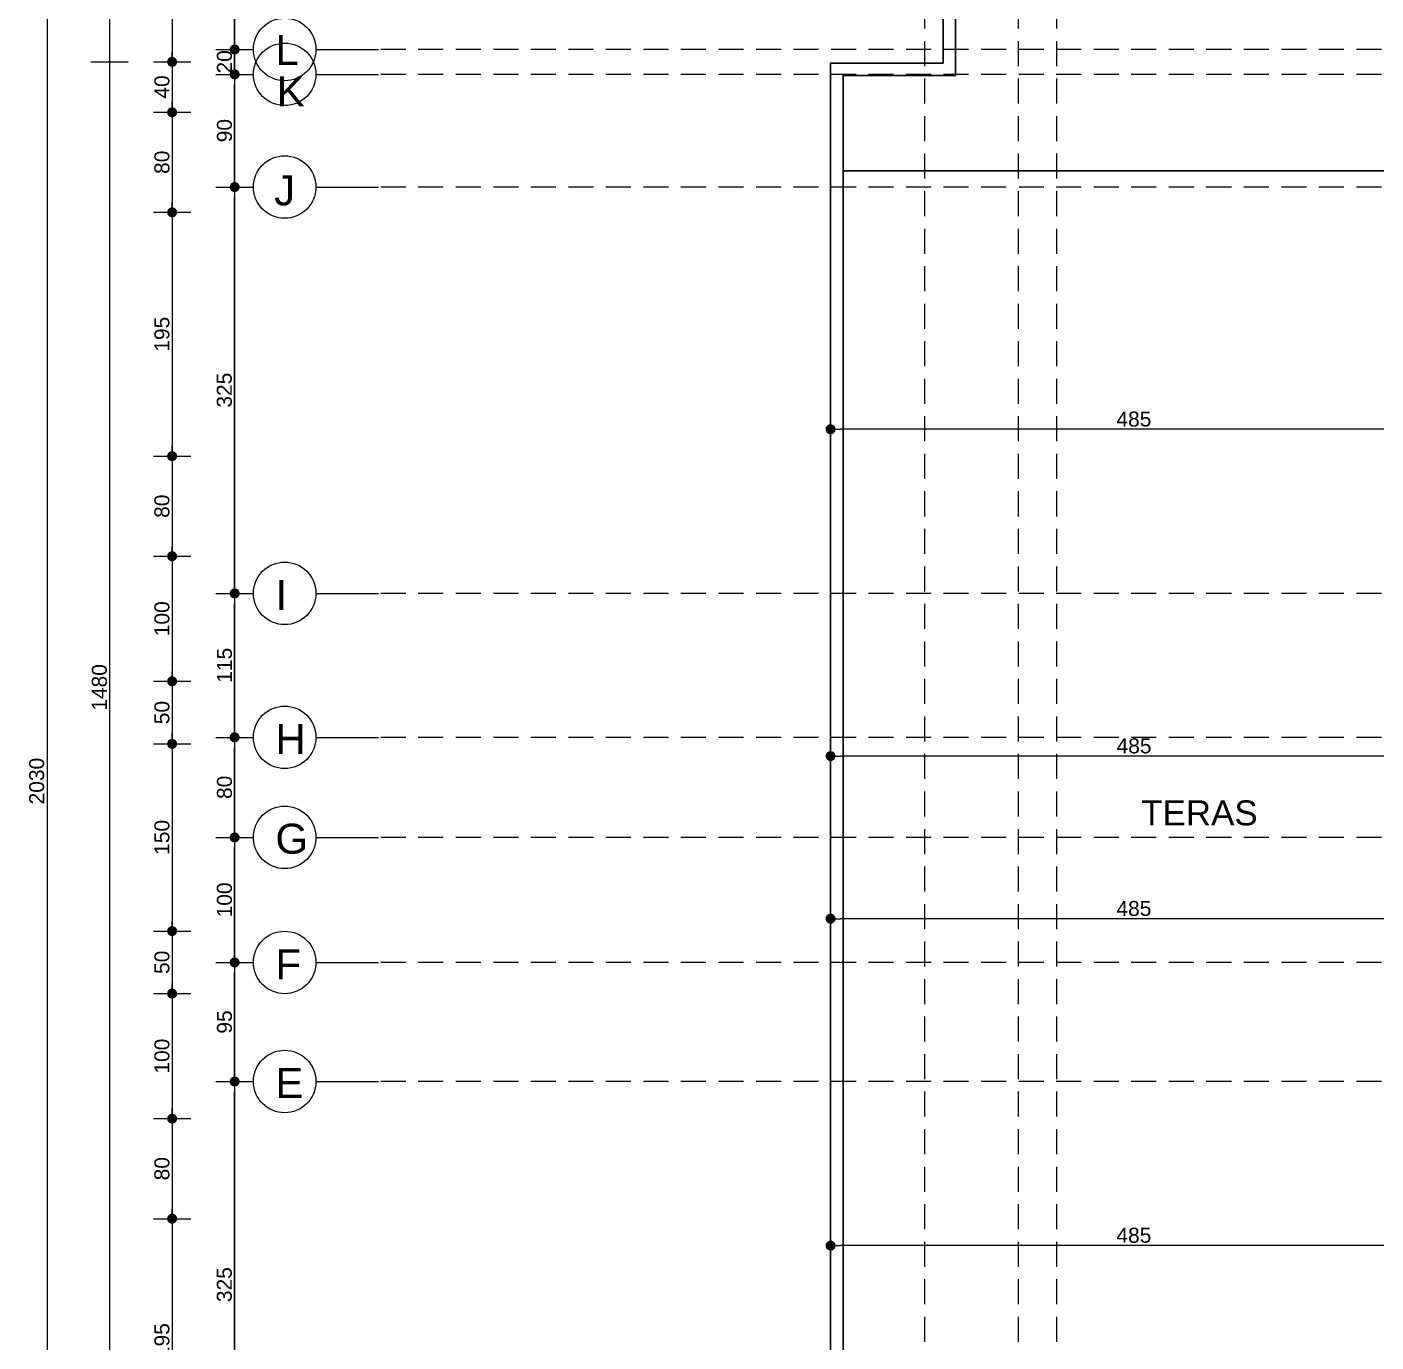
# Model space of a CAD drawing. Header units: millimetres. Extents: x 38129 to 72024, y -56282 to 16512.
# Drawn here: x 56436 to 57514, y -44544 to -43492 of the extents above; entities that cross this region are included whole.
import ezdxf

# ---------------------------------------------------------------- set-up
doc = ezdxf.new("R2010")
doc.units = ezdxf.units.MM
doc.linetypes.add('HIDDEN', pattern=[0.375, 0.25, -0.125])
for name, color, linetype, lineweight in [('AKS', 55, 'HIDDEN', 0), ('DIŞÖLÇÜ', 37, 'Continuous', 0), ('mahal', 7, 'Continuous', 5), ('ölçü İÇ', 31, 'Continuous', 0)]:
    doc.layers.add(name, color=color, linetype=linetype, lineweight=lineweight)
doc.layers.add('balkon', color=171, linetype='Continuous')
doc.layers.add('sıva', color=41, linetype='Continuous')
doc.styles.add('icdisolcu_yazi', font='arial.ttf')
doc.styles.get("Standard").update_dxf_attribs({"font": 'arial.ttf'})
doc.dimstyles.new('İç Ölçü', dxfattribs={"dimtxt": 12, "dimasz": 8, "dimexe": 5, "dimexo": 0, "dimgap": 2, "dimtad": 1, "dimdec": 0, "dimzin": 12, "dimdsep": 46, "dimtxsty": 'icdisolcu_yazi', "dimblk": 'DOT', "dimcen": 8, "dimdle": 5, "dimclrd": 256, "dimclre": 256, "dimclrt": 7, "dimadec": 0, "dimazin": 3, "dimtfac": 1, "dimtdec": 0, "dimtix": 1, "dimtmove": 2, "dimatfit": 3, "dimldrblk": 'DOT', "dimfxl": 0, "dimtolj": 1, "dimtzin": 0, "dimlwd": -1, "dimlwe": -1, "dimarcsym": 0})

# ---------------------------------------------------------------- blocks, each defined once
blk = doc.blocks.new('_Dot')
at = {"color": 0, "lineweight": -2}
blk.add_line((-0.5, 0), (-1, 0), dxfattribs=at)
at = {"color": 0, "lineweight": 30, "const_width": 0.5}
blk.add_lwpolyline([(-0.25, 0, 1), (0.25, 0, 1)], format="xyb", close=True, dxfattribs=at)
blk = doc.blocks.new('*D2295')
at = {"layer": 'Defpoints', "color": 0, "lineweight": 120, "transparency": 16777216}
for p in [(56602, -44335.6), (56602, -44335.6), (56602, -44660.4)]:
    blk.add_point(p, dxfattribs=at)
at = {"layer": 'DIŞÖLÇÜ', "transparency": 16777216}
for p, q in [((56602, -44335.6), (56607, -44335.6)), ((56602, -44660.4), (56607, -44660.4))]:
    blk.add_line(p, q, dxfattribs=at)
at = {"layer": 'DIŞÖLÇÜ', "linetype": 'Continuous', "transparency": 16777216}
blk.add_line((56602, -44652.4), (56602, -44343.6), dxfattribs=at)
at = {"layer": 'DIŞÖLÇÜ', "transparency": 16777216, "xscale": 8, "yscale": 8, "zscale": 8}
for p, rotation in [((56602, -44335.6), 90), ((56602, -44660.4), 270)]:
    blk.add_blockref('_Dot', p, dxfattribs=dict(at, rotation=rotation))
at = {"layer": 'DIŞÖLÇÜ', "color": 7, "transparency": 16777216, "insert": (56593.8, -44498), "char_height": 12, "attachment_point": 5, "rotation": 90, "style": 'icdisolcu_yazi'}
blk.add_mtext('\\A1;325', dxfattribs=at)
blk = doc.blocks.new('*D2296')
at = {"layer": 'Defpoints', "color": 0, "lineweight": 120, "transparency": 16777216}
for p in [(56602, -44240.4), (56602, -44240.4), (56602, -44335.6)]:
    blk.add_point(p, dxfattribs=at)
at = {"layer": 'DIŞÖLÇÜ', "transparency": 16777216}
for p, q in [((56602, -44240.4), (56607, -44240.4)), ((56602, -44335.6), (56607, -44335.6))]:
    blk.add_line(p, q, dxfattribs=at)
at = {"layer": 'DIŞÖLÇÜ', "linetype": 'Continuous', "transparency": 16777216}
blk.add_line((56602, -44327.6), (56602, -44248.4), dxfattribs=at)
at = {"layer": 'DIŞÖLÇÜ', "transparency": 16777216, "xscale": 8, "yscale": 8, "zscale": 8}
for p, rotation in [((56602, -44240.4), 90), ((56602, -44335.6), 270)]:
    blk.add_blockref('_Dot', p, dxfattribs=dict(at, rotation=rotation))
at = {"layer": 'DIŞÖLÇÜ', "color": 7, "transparency": 16777216, "insert": (56593.9, -44288), "char_height": 12, "attachment_point": 5, "rotation": 90, "style": 'icdisolcu_yazi'}
blk.add_mtext('\\A1;95', dxfattribs=at)
blk = doc.blocks.new('*D2297')
at = {"layer": 'Defpoints', "color": 0, "lineweight": 120, "transparency": 16777216}
for p in [(56602, -44140.4), (56602, -44140.4), (56602, -44240.4)]:
    blk.add_point(p, dxfattribs=at)
at = {"layer": 'DIŞÖLÇÜ', "transparency": 16777216}
for p, q in [((56602, -44140.4), (56607, -44140.4)), ((56602, -44240.4), (56607, -44240.4))]:
    blk.add_line(p, q, dxfattribs=at)
at = {"layer": 'DIŞÖLÇÜ', "linetype": 'Continuous', "transparency": 16777216}
blk.add_line((56602, -44232.4), (56602, -44148.4), dxfattribs=at)
at = {"layer": 'DIŞÖLÇÜ', "transparency": 16777216, "xscale": 8, "yscale": 8, "zscale": 8}
for p, rotation in [((56602, -44140.4), 90), ((56602, -44240.4), 270)]:
    blk.add_blockref('_Dot', p, dxfattribs=dict(at, rotation=rotation))
at = {"layer": 'DIŞÖLÇÜ', "color": 7, "transparency": 16777216, "insert": (56593.9, -44190.4), "char_height": 12, "attachment_point": 5, "rotation": 90, "style": 'icdisolcu_yazi'}
blk.add_mtext('\\A1;100', dxfattribs=at)
blk = doc.blocks.new('*D2298')
at = {"layer": 'Defpoints', "color": 0, "lineweight": 120, "transparency": 16777216}
for p in [(56602, -44060.4), (56602, -44060.4), (56602, -44140.4)]:
    blk.add_point(p, dxfattribs=at)
at = {"layer": 'DIŞÖLÇÜ', "transparency": 16777216}
for p, q in [((56602, -44060.4), (56607, -44060.4)), ((56602, -44140.4), (56607, -44140.4))]:
    blk.add_line(p, q, dxfattribs=at)
at = {"layer": 'DIŞÖLÇÜ', "linetype": 'Continuous', "transparency": 16777216}
blk.add_line((56602, -44132.4), (56602, -44068.4), dxfattribs=at)
at = {"layer": 'DIŞÖLÇÜ', "transparency": 16777216, "xscale": 8, "yscale": 8, "zscale": 8}
for p, rotation in [((56602, -44060.4), 90), ((56602, -44140.4), 270)]:
    blk.add_blockref('_Dot', p, dxfattribs=dict(at, rotation=rotation))
at = {"layer": 'DIŞÖLÇÜ', "color": 7, "transparency": 16777216, "insert": (56593.9, -44100.4), "char_height": 12, "attachment_point": 5, "rotation": 90, "style": 'icdisolcu_yazi'}
blk.add_mtext('\\A1;80', dxfattribs=at)
blk = doc.blocks.new('*D2299')
at = {"layer": 'Defpoints', "color": 0, "lineweight": 120, "transparency": 16777216}
for p in [(56602, -43945.3), (56602, -43945.3), (56602, -44060.4)]:
    blk.add_point(p, dxfattribs=at)
at = {"layer": 'DIŞÖLÇÜ', "transparency": 16777216}
for p, q in [((56602, -43945.3), (56607, -43945.3)), ((56602, -44060.4), (56607, -44060.4))]:
    blk.add_line(p, q, dxfattribs=at)
at = {"layer": 'DIŞÖLÇÜ', "linetype": 'Continuous', "transparency": 16777216}
blk.add_line((56602, -44052.4), (56602, -43953.3), dxfattribs=at)
at = {"layer": 'DIŞÖLÇÜ', "transparency": 16777216, "xscale": 8, "yscale": 8, "zscale": 8}
for p, rotation in [((56602, -43945.3), 90), ((56602, -44060.4), 270)]:
    blk.add_blockref('_Dot', p, dxfattribs=dict(at, rotation=rotation))
at = {"layer": 'DIŞÖLÇÜ', "color": 7, "transparency": 16777216, "insert": (56593.9, -44002.8), "char_height": 12, "attachment_point": 5, "rotation": 90, "style": 'icdisolcu_yazi'}
blk.add_mtext('\\A1;115', dxfattribs=at)
blk = doc.blocks.new('*D2300')
at = {"layer": 'Defpoints', "color": 0, "lineweight": 120, "transparency": 16777216}
for p in [(56602, -43620.4), (56602, -43620.4), (56602, -43945.3)]:
    blk.add_point(p, dxfattribs=at)
at = {"layer": 'DIŞÖLÇÜ', "transparency": 16777216}
for p, q in [((56602, -43620.4), (56607, -43620.4)), ((56602, -43945.3), (56607, -43945.3))]:
    blk.add_line(p, q, dxfattribs=at)
at = {"layer": 'DIŞÖLÇÜ', "linetype": 'Continuous', "transparency": 16777216}
blk.add_line((56602, -43937.3), (56602, -43628.4), dxfattribs=at)
at = {"layer": 'DIŞÖLÇÜ', "transparency": 16777216, "xscale": 8, "yscale": 8, "zscale": 8}
for p, rotation in [((56602, -43620.4), 90), ((56602, -43945.3), 270)]:
    blk.add_blockref('_Dot', p, dxfattribs=dict(at, rotation=rotation))
at = {"layer": 'DIŞÖLÇÜ', "color": 7, "transparency": 16777216, "insert": (56593.8, -43782.8), "char_height": 12, "attachment_point": 5, "rotation": 90, "style": 'icdisolcu_yazi'}
blk.add_mtext('\\A1;325', dxfattribs=at)
blk = doc.blocks.new('*D2301')
at = {"layer": 'Defpoints', "color": 0, "lineweight": 120, "transparency": 16777216}
for p in [(56602, -43530.3), (56602, -43530.3), (56602, -43620.4)]:
    blk.add_point(p, dxfattribs=at)
at = {"layer": 'DIŞÖLÇÜ', "transparency": 16777216}
for p, q in [((56602, -43530.3), (56607, -43530.3)), ((56602, -43620.4), (56607, -43620.4))]:
    blk.add_line(p, q, dxfattribs=at)
at = {"layer": 'DIŞÖLÇÜ', "linetype": 'Continuous', "transparency": 16777216}
blk.add_line((56602, -43612.4), (56602, -43538.3), dxfattribs=at)
at = {"layer": 'DIŞÖLÇÜ', "transparency": 16777216, "xscale": 8, "yscale": 8, "zscale": 8}
for p, rotation in [((56602, -43530.3), 90), ((56602, -43620.4), 270)]:
    blk.add_blockref('_Dot', p, dxfattribs=dict(at, rotation=rotation))
at = {"layer": 'DIŞÖLÇÜ', "color": 7, "transparency": 16777216, "insert": (56593.9, -43575.3), "char_height": 12, "attachment_point": 5, "rotation": 90, "style": 'icdisolcu_yazi'}
blk.add_mtext('\\A1;90', dxfattribs=at)
blk = doc.blocks.new('*D2302')
at = {"layer": 'Defpoints', "color": 0, "lineweight": 120, "transparency": 16777216}
for p in [(56602, -43510.4), (56602, -43510.4), (56602, -43530.3)]:
    blk.add_point(p, dxfattribs=at)
at = {"layer": 'DIŞÖLÇÜ', "linetype": 'Continuous', "transparency": 16777216}
for p, q in [((56602, -43502.4), (56602, -43494.4)), ((56602, -43530.3), (56602, -43510.4)), ((56602, -43538.3), (56602, -43546.3))]:
    blk.add_line(p, q, dxfattribs=at)
at = {"layer": 'DIŞÖLÇÜ', "transparency": 16777216}
for p, q in [((56602, -43510.4), (56607, -43510.4)), ((56602, -43530.3), (56607, -43530.3))]:
    blk.add_line(p, q, dxfattribs=at)
at = {"layer": 'DIŞÖLÇÜ', "transparency": 16777216, "xscale": 8, "yscale": 8, "zscale": 8}
for p, rotation in [((56602, -43510.4), 270), ((56602, -43530.3), 90)]:
    blk.add_blockref('_Dot', p, dxfattribs=dict(at, rotation=rotation))
at = {"layer": 'DIŞÖLÇÜ', "color": 7, "transparency": 16777216, "insert": (56593.9, -43520.3), "char_height": 12, "attachment_point": 5, "rotation": 90, "style": 'icdisolcu_yazi'}
blk.add_mtext('\\A1;20', dxfattribs=at)
blk = doc.blocks.new('*D2303')
at = {"layer": 'Defpoints', "color": 0, "lineweight": 120, "transparency": 16777216}
for p in [(56602, -43305.1), (56602, -43305.1), (56602, -43510.4)]:
    blk.add_point(p, dxfattribs=at)
at = {"layer": 'DIŞÖLÇÜ', "transparency": 16777216}
for p, q in [((56602, -43305.1), (56607, -43305.1)), ((56602, -43510.4), (56607, -43510.4))]:
    blk.add_line(p, q, dxfattribs=at)
at = {"layer": 'DIŞÖLÇÜ', "linetype": 'Continuous', "transparency": 16777216}
blk.add_line((56602, -43502.4), (56602, -43313.1), dxfattribs=at)
at = {"layer": 'DIŞÖLÇÜ', "transparency": 16777216, "xscale": 8, "yscale": 8, "zscale": 8}
for p, rotation in [((56602, -43305.1), 90), ((56602, -43510.4), 270)]:
    blk.add_blockref('_Dot', p, dxfattribs=dict(at, rotation=rotation))
at = {"layer": 'DIŞÖLÇÜ', "color": 7, "transparency": 16777216, "insert": (56593.9, -43407.8), "char_height": 12, "attachment_point": 5, "rotation": 90, "style": 'icdisolcu_yazi'}
blk.add_mtext('\\A1;205', dxfattribs=at)
blk = doc.blocks.new('*D2393')
at = {"layer": 'Defpoints', "color": 0, "lineweight": 120, "transparency": 16777216}
for p in [(56552, -43280.4), (56552, -43520.3), (56552, -43520.3)]:
    blk.add_point(p, dxfattribs=at)
at = {"layer": 'DIŞÖLÇÜ', "transparency": 16777216}
for p, q in [((56552, -43280.4), (56557, -43280.4)), ((56552, -43520.3), (56557, -43520.3))]:
    blk.add_line(p, q, dxfattribs=at)
at = {"layer": 'DIŞÖLÇÜ', "linetype": 'Continuous', "transparency": 16777216}
blk.add_line((56552, -43288.4), (56552, -43512.3), dxfattribs=at)
at = {"layer": 'DIŞÖLÇÜ', "transparency": 16777216, "xscale": 8, "yscale": 8, "zscale": 8}
for p, rotation in [((56552, -43280.4), 90), ((56552, -43520.3), 270)]:
    blk.add_blockref('_Dot', p, dxfattribs=dict(at, rotation=rotation))
at = {"layer": 'DIŞÖLÇÜ', "color": 7, "transparency": 16777216, "insert": (56543.9, -43400.3), "char_height": 12, "attachment_point": 5, "rotation": 90, "style": 'icdisolcu_yazi'}
blk.add_mtext('\\A1;240', dxfattribs=at)
blk = doc.blocks.new('*D2394')
at = {"layer": 'Defpoints', "color": 0, "lineweight": 120, "transparency": 16777216}
for p in [(56552, -43520.3), (56552, -43560.6), (56552, -43560.6)]:
    blk.add_point(p, dxfattribs=at)
at = {"layer": 'DIŞÖLÇÜ', "transparency": 16777216}
for p, q in [((56552, -43520.3), (56557, -43520.3)), ((56552, -43560.6), (56557, -43560.6))]:
    blk.add_line(p, q, dxfattribs=at)
at = {"layer": 'DIŞÖLÇÜ', "linetype": 'Continuous', "transparency": 16777216}
blk.add_line((56552, -43528.3), (56552, -43552.6), dxfattribs=at)
at = {"layer": 'DIŞÖLÇÜ', "transparency": 16777216, "xscale": 8, "yscale": 8, "zscale": 8}
for p, rotation in [((56552, -43520.3), 90), ((56552, -43560.6), 270)]:
    blk.add_blockref('_Dot', p, dxfattribs=dict(at, rotation=rotation))
at = {"layer": 'DIŞÖLÇÜ', "color": 7, "transparency": 16777216, "insert": (56543.9, -43540.4), "char_height": 12, "attachment_point": 5, "rotation": 90, "style": 'icdisolcu_yazi'}
blk.add_mtext('\\A1;40', dxfattribs=at)
blk = doc.blocks.new('*D2395')
at = {"layer": 'Defpoints', "color": 0, "lineweight": 120, "transparency": 16777216}
for p in [(56552, -43560.6), (56552, -43640.6), (56552, -43640.6)]:
    blk.add_point(p, dxfattribs=at)
at = {"layer": 'DIŞÖLÇÜ', "transparency": 16777216}
for p, q in [((56552, -43560.6), (56557, -43560.6)), ((56552, -43640.6), (56557, -43640.6))]:
    blk.add_line(p, q, dxfattribs=at)
at = {"layer": 'DIŞÖLÇÜ', "linetype": 'Continuous', "transparency": 16777216}
blk.add_line((56552, -43568.6), (56552, -43632.6), dxfattribs=at)
at = {"layer": 'DIŞÖLÇÜ', "transparency": 16777216, "xscale": 8, "yscale": 8, "zscale": 8}
for p, rotation in [((56552, -43560.6), 90), ((56552, -43640.6), 270)]:
    blk.add_blockref('_Dot', p, dxfattribs=dict(at, rotation=rotation))
at = {"layer": 'DIŞÖLÇÜ', "color": 7, "transparency": 16777216, "insert": (56543.9, -43600.6), "char_height": 12, "attachment_point": 5, "rotation": 90, "style": 'icdisolcu_yazi'}
blk.add_mtext('\\A1;80', dxfattribs=at)
blk = doc.blocks.new('*D2396')
at = {"layer": 'Defpoints', "color": 0, "lineweight": 120, "transparency": 16777216}
for p in [(56552, -43640.6), (56552, -43835.6), (56552, -43835.6)]:
    blk.add_point(p, dxfattribs=at)
at = {"layer": 'DIŞÖLÇÜ', "transparency": 16777216}
for p, q in [((56552, -43640.6), (56557, -43640.6)), ((56552, -43835.6), (56557, -43835.6))]:
    blk.add_line(p, q, dxfattribs=at)
at = {"layer": 'DIŞÖLÇÜ', "linetype": 'Continuous', "transparency": 16777216}
blk.add_line((56552, -43648.6), (56552, -43827.6), dxfattribs=at)
at = {"layer": 'DIŞÖLÇÜ', "transparency": 16777216, "xscale": 8, "yscale": 8, "zscale": 8}
for p, rotation in [((56552, -43640.6), 90), ((56552, -43835.6), 270)]:
    blk.add_blockref('_Dot', p, dxfattribs=dict(at, rotation=rotation))
at = {"layer": 'DIŞÖLÇÜ', "color": 7, "transparency": 16777216, "insert": (56543.9, -43738.1), "char_height": 12, "attachment_point": 5, "rotation": 90, "style": 'icdisolcu_yazi'}
blk.add_mtext('\\A1;195', dxfattribs=at)
blk = doc.blocks.new('*D2397')
at = {"layer": 'Defpoints', "color": 0, "lineweight": 120, "transparency": 16777216}
for p in [(56552, -43835.6), (56552, -43915.6), (56552, -43915.6)]:
    blk.add_point(p, dxfattribs=at)
at = {"layer": 'DIŞÖLÇÜ', "transparency": 16777216}
for p, q in [((56552, -43835.6), (56557, -43835.6)), ((56552, -43915.6), (56557, -43915.6))]:
    blk.add_line(p, q, dxfattribs=at)
at = {"layer": 'DIŞÖLÇÜ', "linetype": 'Continuous', "transparency": 16777216}
blk.add_line((56552, -43843.6), (56552, -43907.6), dxfattribs=at)
at = {"layer": 'DIŞÖLÇÜ', "transparency": 16777216, "xscale": 8, "yscale": 8, "zscale": 8}
for p, rotation in [((56552, -43835.6), 90), ((56552, -43915.6), 270)]:
    blk.add_blockref('_Dot', p, dxfattribs=dict(at, rotation=rotation))
at = {"layer": 'DIŞÖLÇÜ', "color": 7, "transparency": 16777216, "insert": (56543.9, -43875.6), "char_height": 12, "attachment_point": 5, "rotation": 90, "style": 'icdisolcu_yazi'}
blk.add_mtext('\\A1;80', dxfattribs=at)
blk = doc.blocks.new('*D2398')
at = {"layer": 'Defpoints', "color": 0, "lineweight": 120, "transparency": 16777216}
for p in [(56552, -43915.6), (56552, -44015.6), (56552, -44015.6)]:
    blk.add_point(p, dxfattribs=at)
at = {"layer": 'DIŞÖLÇÜ', "transparency": 16777216}
for p, q in [((56552, -43915.6), (56557, -43915.6)), ((56552, -44015.6), (56557, -44015.6))]:
    blk.add_line(p, q, dxfattribs=at)
at = {"layer": 'DIŞÖLÇÜ', "linetype": 'Continuous', "transparency": 16777216}
blk.add_line((56552, -43923.6), (56552, -44007.6), dxfattribs=at)
at = {"layer": 'DIŞÖLÇÜ', "transparency": 16777216, "xscale": 8, "yscale": 8, "zscale": 8}
for p, rotation in [((56552, -43915.6), 90), ((56552, -44015.6), 270)]:
    blk.add_blockref('_Dot', p, dxfattribs=dict(at, rotation=rotation))
at = {"layer": 'DIŞÖLÇÜ', "color": 7, "transparency": 16777216, "insert": (56543.9, -43965.6), "char_height": 12, "attachment_point": 5, "rotation": 90, "style": 'icdisolcu_yazi'}
blk.add_mtext('\\A1;100', dxfattribs=at)
blk = doc.blocks.new('*D2399')
at = {"layer": 'Defpoints', "color": 0, "lineweight": 120, "transparency": 16777216}
for p in [(56552, -44015.6), (56552, -44065.6), (56552, -44065.6)]:
    blk.add_point(p, dxfattribs=at)
at = {"layer": 'DIŞÖLÇÜ', "transparency": 16777216}
for p, q in [((56552, -44015.6), (56557, -44015.6)), ((56552, -44065.6), (56557, -44065.6))]:
    blk.add_line(p, q, dxfattribs=at)
at = {"layer": 'DIŞÖLÇÜ', "linetype": 'Continuous', "transparency": 16777216}
blk.add_line((56552, -44023.6), (56552, -44057.6), dxfattribs=at)
at = {"layer": 'DIŞÖLÇÜ', "transparency": 16777216, "xscale": 8, "yscale": 8, "zscale": 8}
for p, rotation in [((56552, -44015.6), 90), ((56552, -44065.6), 270)]:
    blk.add_blockref('_Dot', p, dxfattribs=dict(at, rotation=rotation))
at = {"layer": 'DIŞÖLÇÜ', "color": 7, "transparency": 16777216, "insert": (56543.9, -44040.6), "char_height": 12, "attachment_point": 5, "rotation": 90, "style": 'icdisolcu_yazi'}
blk.add_mtext('\\A1;50', dxfattribs=at)
blk = doc.blocks.new('*D2400')
at = {"layer": 'Defpoints', "color": 0, "lineweight": 120, "transparency": 16777216}
for p in [(56552, -44065.6), (56552, -44215.3), (56552, -44215.3)]:
    blk.add_point(p, dxfattribs=at)
at = {"layer": 'DIŞÖLÇÜ', "transparency": 16777216}
for p, q in [((56552, -44065.6), (56557, -44065.6)), ((56552, -44215.3), (56557, -44215.3))]:
    blk.add_line(p, q, dxfattribs=at)
at = {"layer": 'DIŞÖLÇÜ', "linetype": 'Continuous', "transparency": 16777216}
blk.add_line((56552, -44073.6), (56552, -44207.3), dxfattribs=at)
at = {"layer": 'DIŞÖLÇÜ', "transparency": 16777216, "xscale": 8, "yscale": 8, "zscale": 8}
for p, rotation in [((56552, -44065.6), 90), ((56552, -44215.3), 270)]:
    blk.add_blockref('_Dot', p, dxfattribs=dict(at, rotation=rotation))
at = {"layer": 'DIŞÖLÇÜ', "color": 7, "transparency": 16777216, "insert": (56543.9, -44140.4), "char_height": 12, "attachment_point": 5, "rotation": 90, "style": 'icdisolcu_yazi'}
blk.add_mtext('\\A1;150', dxfattribs=at)
blk = doc.blocks.new('*D2401')
at = {"layer": 'Defpoints', "color": 0, "lineweight": 120, "transparency": 16777216}
for p in [(56552, -44215.3), (56552, -44265.3), (56552, -44265.3)]:
    blk.add_point(p, dxfattribs=at)
at = {"layer": 'DIŞÖLÇÜ', "transparency": 16777216}
for p, q in [((56552, -44215.3), (56557, -44215.3)), ((56552, -44265.3), (56557, -44265.3))]:
    blk.add_line(p, q, dxfattribs=at)
at = {"layer": 'DIŞÖLÇÜ', "linetype": 'Continuous', "transparency": 16777216}
blk.add_line((56552, -44223.3), (56552, -44257.3), dxfattribs=at)
at = {"layer": 'DIŞÖLÇÜ', "transparency": 16777216, "xscale": 8, "yscale": 8, "zscale": 8}
for p, rotation in [((56552, -44215.3), 90), ((56552, -44265.3), 270)]:
    blk.add_blockref('_Dot', p, dxfattribs=dict(at, rotation=rotation))
at = {"layer": 'DIŞÖLÇÜ', "color": 7, "transparency": 16777216, "insert": (56543.9, -44240.3), "char_height": 12, "attachment_point": 5, "rotation": 90, "style": 'icdisolcu_yazi'}
blk.add_mtext('\\A1;50', dxfattribs=at)
blk = doc.blocks.new('*D2402')
at = {"layer": 'Defpoints', "color": 0, "lineweight": 120, "transparency": 16777216}
for p in [(56552, -44265.3), (56552, -44365.3), (56552, -44365.3)]:
    blk.add_point(p, dxfattribs=at)
at = {"layer": 'DIŞÖLÇÜ', "transparency": 16777216}
for p, q in [((56552, -44265.3), (56557, -44265.3)), ((56552, -44365.3), (56557, -44365.3))]:
    blk.add_line(p, q, dxfattribs=at)
at = {"layer": 'DIŞÖLÇÜ', "linetype": 'Continuous', "transparency": 16777216}
blk.add_line((56552, -44273.3), (56552, -44357.3), dxfattribs=at)
at = {"layer": 'DIŞÖLÇÜ', "transparency": 16777216, "xscale": 8, "yscale": 8, "zscale": 8}
for p, rotation in [((56552, -44265.3), 90), ((56552, -44365.3), 270)]:
    blk.add_blockref('_Dot', p, dxfattribs=dict(at, rotation=rotation))
at = {"layer": 'DIŞÖLÇÜ', "color": 7, "transparency": 16777216, "insert": (56543.9, -44315.3), "char_height": 12, "attachment_point": 5, "rotation": 90, "style": 'icdisolcu_yazi'}
blk.add_mtext('\\A1;100', dxfattribs=at)
blk = doc.blocks.new('*D2403')
at = {"layer": 'Defpoints', "color": 0, "lineweight": 120, "transparency": 16777216}
for p in [(56552, -44365.3), (56552, -44445.3), (56552, -44445.3)]:
    blk.add_point(p, dxfattribs=at)
at = {"layer": 'DIŞÖLÇÜ', "transparency": 16777216}
for p, q in [((56552, -44365.3), (56557, -44365.3)), ((56552, -44445.3), (56557, -44445.3))]:
    blk.add_line(p, q, dxfattribs=at)
at = {"layer": 'DIŞÖLÇÜ', "linetype": 'Continuous', "transparency": 16777216}
blk.add_line((56552, -44373.3), (56552, -44437.3), dxfattribs=at)
at = {"layer": 'DIŞÖLÇÜ', "transparency": 16777216, "xscale": 8, "yscale": 8, "zscale": 8}
for p, rotation in [((56552, -44365.3), 90), ((56552, -44445.3), 270)]:
    blk.add_blockref('_Dot', p, dxfattribs=dict(at, rotation=rotation))
at = {"layer": 'DIŞÖLÇÜ', "color": 7, "transparency": 16777216, "insert": (56543.9, -44405.3), "char_height": 12, "attachment_point": 5, "rotation": 90, "style": 'icdisolcu_yazi'}
blk.add_mtext('\\A1;80', dxfattribs=at)
blk = doc.blocks.new('*D2404')
at = {"layer": 'Defpoints', "color": 0, "lineweight": 120, "transparency": 16777216}
for p in [(56552, -44445.3), (56552, -44640.3), (56552, -44640.3)]:
    blk.add_point(p, dxfattribs=at)
at = {"layer": 'DIŞÖLÇÜ', "transparency": 16777216}
for p, q in [((56552, -44445.3), (56557, -44445.3)), ((56552, -44640.3), (56557, -44640.3))]:
    blk.add_line(p, q, dxfattribs=at)
at = {"layer": 'DIŞÖLÇÜ', "linetype": 'Continuous', "transparency": 16777216}
blk.add_line((56552, -44453.3), (56552, -44632.3), dxfattribs=at)
at = {"layer": 'DIŞÖLÇÜ', "transparency": 16777216, "xscale": 8, "yscale": 8, "zscale": 8}
for p, rotation in [((56552, -44445.3), 90), ((56552, -44640.3), 270)]:
    blk.add_blockref('_Dot', p, dxfattribs=dict(at, rotation=rotation))
at = {"layer": 'DIŞÖLÇÜ', "color": 7, "transparency": 16777216, "insert": (56543.9, -44542.8), "char_height": 12, "attachment_point": 5, "rotation": 90, "style": 'icdisolcu_yazi'}
blk.add_mtext('\\A1;195', dxfattribs=at)
blk = doc.blocks.new('*D2413')
at = {"layer": 'Defpoints', "color": 0, "lineweight": 120, "transparency": 16777216}
for p in [(56502, -43280.4), (56502, -44760.6), (56502, -44760.6)]:
    blk.add_point(p, dxfattribs=at)
at = {"layer": 'DIŞÖLÇÜ', "transparency": 16777216}
for p, q in [((56502, -43280.4), (56507, -43280.4)), ((56502, -44760.6), (56507, -44760.6))]:
    blk.add_line(p, q, dxfattribs=at)
at = {"layer": 'DIŞÖLÇÜ', "linetype": 'Continuous', "transparency": 16777216}
blk.add_line((56502, -43288.4), (56502, -44752.6), dxfattribs=at)
at = {"layer": 'DIŞÖLÇÜ', "transparency": 16777216, "xscale": 8, "yscale": 8, "zscale": 8}
for p, rotation in [((56502, -43280.4), 90), ((56502, -44760.6), 270)]:
    blk.add_blockref('_Dot', p, dxfattribs=dict(at, rotation=rotation))
at = {"layer": 'DIŞÖLÇÜ', "color": 7, "transparency": 16777216, "insert": (56493.9, -44020.5), "char_height": 12, "attachment_point": 5, "rotation": 90, "style": 'icdisolcu_yazi'}
blk.add_mtext('\\A1;1480', dxfattribs=at)
blk = doc.blocks.new('*D2417')
at = {"layer": 'Defpoints', "color": 0, "lineweight": 120, "transparency": 16777216}
for p in [(56452, -43080.4), (56452, -45110.4), (56452, -45110.4)]:
    blk.add_point(p, dxfattribs=at)
at = {"layer": 'DIŞÖLÇÜ', "transparency": 16777216}
for p, q in [((56452, -43080.4), (56457, -43080.4)), ((56452, -45110.4), (56457, -45110.4))]:
    blk.add_line(p, q, dxfattribs=at)
at = {"layer": 'DIŞÖLÇÜ', "linetype": 'Continuous', "transparency": 16777216}
blk.add_line((56452, -43088.4), (56452, -45102.4), dxfattribs=at)
at = {"layer": 'DIŞÖLÇÜ', "transparency": 16777216, "xscale": 8, "yscale": 8, "zscale": 8}
for p, rotation in [((56452, -43080.4), 90), ((56452, -45110.4), 270)]:
    blk.add_blockref('_Dot', p, dxfattribs=dict(at, rotation=rotation))
at = {"layer": 'DIŞÖLÇÜ', "color": 7, "transparency": 16777216, "insert": (56443.8, -44095.4), "char_height": 12, "attachment_point": 5, "rotation": 90, "style": 'icdisolcu_yazi'}
blk.add_mtext('\\A1;2030', dxfattribs=at)
blk = doc.blocks.new('*D2465')
at = {"layer": 'Defpoints', "color": 0, "lineweight": 120, "transparency": 16777216}
for p in [(57078.4, -43814.1), (57078.4, -43814.1), (57563.5, -43814.1)]:
    blk.add_point(p, dxfattribs=at)
at = {"layer": 'ölçü İÇ', "transparency": 16777216}
for p, q in [((57078.4, -43814.1), (57078.4, -43809.1)), ((57563.5, -43814.1), (57563.5, -43809.1))]:
    blk.add_line(p, q, dxfattribs=at)
at = {"layer": 'ölçü İÇ', "linetype": 'Continuous', "transparency": 16777216}
blk.add_line((57555.5, -43814.1), (57086.4, -43814.1), dxfattribs=at)
at = {"layer": 'ölçü İÇ', "transparency": 16777216, "xscale": 8, "yscale": 8, "zscale": 8, "rotation": 180}
blk.add_blockref('_Dot', (57078.4, -43814.1), dxfattribs=at)
at = {"layer": 'ölçü İÇ', "transparency": 16777216, "xscale": 8, "yscale": 8, "zscale": 8}
blk.add_blockref('_Dot', (57563.5, -43814.1), dxfattribs=at)
at = {"layer": 'ölçü İÇ', "color": 7, "transparency": 16777216, "insert": (57320.9, -43806), "char_height": 12, "attachment_point": 5, "style": 'icdisolcu_yazi'}
blk.add_mtext('\\A1;485', dxfattribs=at)
blk = doc.blocks.new('*D2466')
at = {"layer": 'Defpoints', "color": 0, "lineweight": 120, "transparency": 16777216}
for p in [(57078.4, -44075.4), (57078.4, -44075.4), (57563.5, -44075.4)]:
    blk.add_point(p, dxfattribs=at)
at = {"layer": 'ölçü İÇ', "transparency": 16777216}
for p, q in [((57078.4, -44075.4), (57078.4, -44070.4)), ((57563.5, -44075.4), (57563.5, -44070.4))]:
    blk.add_line(p, q, dxfattribs=at)
at = {"layer": 'ölçü İÇ', "linetype": 'Continuous', "transparency": 16777216}
blk.add_line((57555.5, -44075.4), (57086.4, -44075.4), dxfattribs=at)
at = {"layer": 'ölçü İÇ', "transparency": 16777216, "xscale": 8, "yscale": 8, "zscale": 8, "rotation": 180}
blk.add_blockref('_Dot', (57078.4, -44075.4), dxfattribs=at)
at = {"layer": 'ölçü İÇ', "transparency": 16777216, "xscale": 8, "yscale": 8, "zscale": 8}
blk.add_blockref('_Dot', (57563.5, -44075.4), dxfattribs=at)
at = {"layer": 'ölçü İÇ', "color": 7, "transparency": 16777216, "insert": (57321, -44067.3), "char_height": 12, "attachment_point": 5, "style": 'icdisolcu_yazi'}
blk.add_mtext('\\A1;485', dxfattribs=at)
blk = doc.blocks.new('*D2467')
at = {"layer": 'Defpoints', "color": 0, "lineweight": 120, "transparency": 16777216}
for p in [(57078.4, -44205.4), (57078.4, -44205.4), (57563.5, -44205.4)]:
    blk.add_point(p, dxfattribs=at)
at = {"layer": 'ölçü İÇ', "transparency": 16777216}
for p, q in [((57078.4, -44205.4), (57078.4, -44200.4)), ((57563.5, -44205.4), (57563.5, -44200.4))]:
    blk.add_line(p, q, dxfattribs=at)
at = {"layer": 'ölçü İÇ', "linetype": 'Continuous', "transparency": 16777216}
blk.add_line((57555.5, -44205.4), (57086.4, -44205.4), dxfattribs=at)
at = {"layer": 'ölçü İÇ', "transparency": 16777216, "xscale": 8, "yscale": 8, "zscale": 8, "rotation": 180}
blk.add_blockref('_Dot', (57078.4, -44205.4), dxfattribs=at)
at = {"layer": 'ölçü İÇ', "transparency": 16777216, "xscale": 8, "yscale": 8, "zscale": 8}
blk.add_blockref('_Dot', (57563.5, -44205.4), dxfattribs=at)
at = {"layer": 'ölçü İÇ', "color": 7, "transparency": 16777216, "insert": (57320.9, -44197.3), "char_height": 12, "attachment_point": 5, "style": 'icdisolcu_yazi'}
blk.add_mtext('\\A1;485', dxfattribs=at)
blk = doc.blocks.new('*D2468')
at = {"layer": 'Defpoints', "color": 0, "lineweight": 120, "transparency": 16777216}
for p in [(57078.4, -44466.8), (57078.4, -44466.8), (57563.5, -44466.8)]:
    blk.add_point(p, dxfattribs=at)
at = {"layer": 'ölçü İÇ', "transparency": 16777216}
for p, q in [((57078.4, -44466.8), (57078.4, -44461.8)), ((57563.5, -44466.8), (57563.5, -44461.8))]:
    blk.add_line(p, q, dxfattribs=at)
at = {"layer": 'ölçü İÇ', "linetype": 'Continuous', "transparency": 16777216}
blk.add_line((57555.5, -44466.8), (57086.4, -44466.8), dxfattribs=at)
at = {"layer": 'ölçü İÇ', "transparency": 16777216, "xscale": 8, "yscale": 8, "zscale": 8, "rotation": 180}
blk.add_blockref('_Dot', (57078.4, -44466.8), dxfattribs=at)
at = {"layer": 'ölçü İÇ', "transparency": 16777216, "xscale": 8, "yscale": 8, "zscale": 8}
blk.add_blockref('_Dot', (57563.5, -44466.8), dxfattribs=at)
at = {"layer": 'ölçü İÇ', "color": 7, "transparency": 16777216, "insert": (57320.9, -44458.6), "char_height": 12, "attachment_point": 5, "style": 'icdisolcu_yazi'}
blk.add_mtext('\\A1;485', dxfattribs=at)

msp = doc.modelspace()

# ---------------------------------------------------------------- linework, layer by layer
at = {"layer": 'AKS', "ltscale": 80}
for p, q in [((57153.4, -42903.7), (57153.4, -45280.4)), ((57228.4, -42903.7), (57228.4, -45280.4)), ((57259, -42903.7), (57259, -45280.4)), ((59078.8, -43510.4), (56717, -43510.4)), ((59078.8, -43530.3), (56717, -43530.3)), ((59078.8, -43620.4), (56717, -43620.4)), ((59078.8, -43945.3), (56717, -43945.3)), ((59078.8, -44060.4), (56717, -44060.4)), ((59078.8, -44140.4), (56717, -44140.4)), ((59078.8, -44240.4), (56717, -44240.4)), ((59078.8, -44335.6), (56717, -44335.6))]:
    msp.add_line(p, q, dxfattribs=at)
at = {"layer": 'balkon'}
for points in [[(58368.4, -44780.4), (58368.4, -45110.4), (57912.9, -45110.4), (57912.9, -45110.4), (57698.2, -45110.4), (57698.2, -45049.6), (57218.4, -45049.6), (57218.4, -44999.4), (57148.4, -44999.4), (57148.4, -44759.6), (57078.4, -44759.6), (57078.4, -43521.3), (57168.4, -43521.3), (57168.4, -43281.4), (57248.4, -43281.4), (57248.4, -43206.3), (57658.2, -43206.3), (57658.2, -43115.4), (57912.9, -43115.4), (57912.9, -43105.4), (58397.6, -43105.4), (58397.6, -43493.7)], [(58358.4, -45100.4), (57922.9, -45100.4), (57922.9, -45100.4), (57708.2, -45100.4), (57708.2, -45039.6), (57228.4, -45039.6), (57228.4, -44989.4), (57158.4, -44989.4), (57158.4, -44749.6), (57088.4, -44749.6), (57088.4, -43531.3), (57178.4, -43531.3), (57178.4, -43291.4), (57258.4, -43291.4), (57258.4, -43216.3), (57668.2, -43216.3), (57668.2, -43125.4), (57922.9, -43125.4), (57922.9, -43115.4), (58387.6, -43115.4), (58387.6, -43493.7)]]:
    msp.add_lwpolyline(points, dxfattribs=at)
at = {"layer": 'DIŞÖLÇÜ'}
for p, q in [((56452, -43030.4), (56452, -45160.4)), ((56502, -43030.4), (56502, -45160.4)), ((56552, -43030.4), (56552, -45160.4)), ((56602, -43030.4), (56602, -45160.4)), ((56587, -43510.4), (56617, -43510.4)), ((56667, -43510.4), (56717, -43510.4)), ((56487, -43520.3), (56517, -43520.3)), ((56537, -43520.3), (56567, -43520.3)), ((56587, -43530.3), (56617, -43530.3)), ((56667, -43530.3), (56717, -43530.3)), ((56537, -43560.6), (56567, -43560.6)), ((56587, -43620.4), (56617, -43620.4)), ((56667, -43620.4), (56717, -43620.4)), ((56537, -43640.6), (56567, -43640.6)), ((56537, -43835.6), (56567, -43835.6)), ((56537, -43915.6), (56567, -43915.6)), ((56587, -43945.3), (56617, -43945.3)), ((56667, -43945.3), (56717, -43945.3)), ((56537, -44015.6), (56567, -44015.6)), ((56537, -44065.6), (56567, -44065.6)), ((56587, -44060.4), (56617, -44060.4)), ((56667, -44060.4), (56717, -44060.4)), ((56587, -44140.4), (56617, -44140.4)), ((56667, -44140.4), (56717, -44140.4)), ((56537, -44215.3), (56567, -44215.3)), ((56587, -44240.4), (56617, -44240.4)), ((56667, -44240.4), (56717, -44240.4)), ((56537, -44265.3), (56567, -44265.3)), ((56587, -44335.6), (56617, -44335.6)), ((56667, -44335.6), (56717, -44335.6)), ((56537, -44365.3), (56567, -44365.3)), ((56537, -44445.3), (56567, -44445.3))]:
    msp.add_line(p, q, dxfattribs=at)
for centre in [(56642, -43510.4), (56642, -43530.3), (56642, -43620.4), (56642, -43945.3), (56642, -44060.4), (56642, -44140.4), (56642, -44240.4), (56642, -44335.6)]:
    msp.add_circle(centre, 25, dxfattribs=at)
at = {"layer": 'sıva'}
msp.add_line((57995.4, -43607.4), (57088.4, -43607.4), dxfattribs=at)

# ---------------------------------------------------------------- texts
at = {"layer": 'DIŞÖLÇÜ', "char_height": 24, "width": 425.623, "attachment_point": 7, "rotation": 360}
for s, insert in [('L', (56634.6, -43522.7)), ('K', (56635.6, -43555.9)), ('J', (56633.6, -43635.4)), ('I', (56634.6, -43958.6)), ('H', (56634.6, -44073.8)), ('G', (56634.6, -44153.8)), ('F', (56634.6, -44253.8)), ('E', (56634.6, -44348.9))]:
    msp.add_mtext(s, dxfattribs=dict(at, insert=insert))
at = {"layer": 'mahal', "insert": (57326.7, -44110.8), "char_height": 20, "attachment_point": 1}
msp.add_mtext_dynamic_manual_height_columns('TERAS', width=250.343, gutter_width=12.5, heights=[0], dxfattribs=at)

# ---------------------------------------------------------------- dimensions: what is measured, and where the dimension line sits
at = {"layer": 'DIŞÖLÇÜ'}
for base, p1, p2, picture, middle in [((56452, -45110.4), (56452, -43080.4), (56452, -45110.4), '*D2417', (56443.8, -44095.4)), ((56502, -44760.6), (56502, -43280.4), (56502, -44760.6), '*D2413', (56493.9, -44020.5)), ((56552, -43520.3), (56552, -43280.4), (56552, -43520.3), '*D2393', (56543.9, -43400.3)), ((56602, -43305.1), (56602, -43510.4), (56602, -43305.1), '*D2303', (56593.9, -43407.8)), ((56602, -43510.4), (56602, -43530.3), (56602, -43510.4), '*D2302', (56593.9, -43520.3)), ((56552, -43560.6), (56552, -43520.3), (56552, -43560.6), '*D2394', (56543.9, -43540.4)), ((56602, -43530.3), (56602, -43620.4), (56602, -43530.3), '*D2301', (56593.9, -43575.3)), ((56552, -43640.6), (56552, -43560.6), (56552, -43640.6), '*D2395', (56543.9, -43600.6)), ((56602, -43620.4), (56602, -43945.3), (56602, -43620.4), '*D2300', (56593.8, -43782.8)), ((56552, -43835.6), (56552, -43640.6), (56552, -43835.6), '*D2396', (56543.9, -43738.1)), ((56552, -43915.6), (56552, -43835.6), (56552, -43915.6), '*D2397', (56543.9, -43875.6)), ((56552, -44015.6), (56552, -43915.6), (56552, -44015.6), '*D2398', (56543.9, -43965.6)), ((56602, -43945.3), (56602, -44060.4), (56602, -43945.3), '*D2299', (56593.9, -44002.8)), ((56552, -44065.6), (56552, -44015.6), (56552, -44065.6), '*D2399', (56543.9, -44040.6)), ((56552, -44215.3), (56552, -44065.6), (56552, -44215.3), '*D2400', (56543.9, -44140.4)), ((56602, -44060.4), (56602, -44140.4), (56602, -44060.4), '*D2298', (56593.9, -44100.4)), ((56602, -44140.4), (56602, -44240.4), (56602, -44140.4), '*D2297', (56593.9, -44190.4)), ((56552, -44265.3), (56552, -44215.3), (56552, -44265.3), '*D2401', (56543.9, -44240.3)), ((56602, -44240.4), (56602, -44335.6), (56602, -44240.4), '*D2296', (56593.9, -44288)), ((56552, -44365.3), (56552, -44265.3), (56552, -44365.3), '*D2402', (56543.9, -44315.3)), ((56602, -44335.6), (56602, -44660.4), (56602, -44335.6), '*D2295', (56593.8, -44498)), ((56552, -44445.3), (56552, -44365.3), (56552, -44445.3), '*D2403', (56543.9, -44405.3)), ((56552, -44640.3), (56552, -44445.3), (56552, -44640.3), '*D2404', (56543.9, -44542.8))]:
    dim = msp.add_linear_dim(base=base, p1=p1, p2=p2, angle=90, dimstyle='İç Ölçü', dxfattribs=at)
    dim.commit()
    dim.dimension.update_dxf_attribs({"geometry": picture, "text_midpoint": middle})
at = {"layer": 'ölçü İÇ'}
for base, p1, p2, picture, middle in [((57078.4, -43814.1), (57563.5, -43814.1), (57078.4, -43814.1), '*D2465', (57320.9, -43806)), ((57078.4, -44075.4), (57563.5, -44075.4), (57078.4, -44075.4), '*D2466', (57321, -44067.3)), ((57078.4, -44205.4), (57563.5, -44205.4), (57078.4, -44205.4), '*D2467', (57320.9, -44197.3)), ((57078.4, -44466.8), (57563.5, -44466.8), (57078.4, -44466.8), '*D2468', (57320.9, -44458.6))]:
    dim = msp.add_linear_dim(base=base, p1=p1, p2=p2, dimstyle='İç Ölçü', dxfattribs=at)
    dim.commit()
    dim.dimension.update_dxf_attribs({"geometry": picture, "text_midpoint": middle})

doc.saveas('drawing.dxf')
